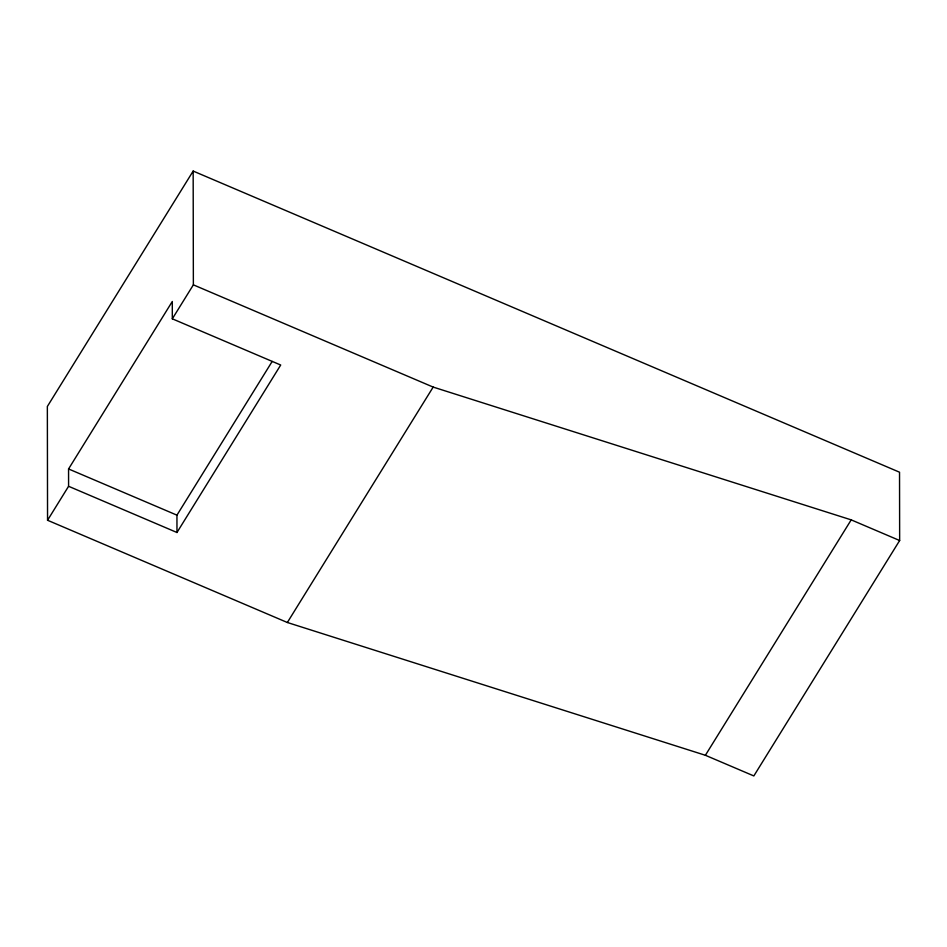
<?xml version="1.0" encoding="UTF-8"?>
<svg xmlns="http://www.w3.org/2000/svg" width="947" height="947" viewBox="0 0 947 947"><rect width="100%" height="100%" fill="white"/><g stroke="black" fill="none" stroke-linecap="round" stroke-linejoin="round"><path stroke-width="1.42" d="M193.164 171.064L47.35 406.476L47.551 520.258L287.355 622.499L705.385 755.28L753.836 775.936L899.65 540.524L899.532 472.21L193.164 171.064L193.366 284.846L172.318 318.819L280.703 365.021L176.971 532.498L68.586 486.285L68.563 468.954L172.295 301.489L172.318 318.819M47.551 520.258L68.586 486.285M176.971 532.498L176.947 515.156L272.168 361.446M287.355 622.499L433.17 387.086L851.199 519.867L899.65 540.524M705.385 755.28L851.199 519.867M193.366 284.846L433.17 387.086M68.563 468.954L176.947 515.156"/></g></svg>
